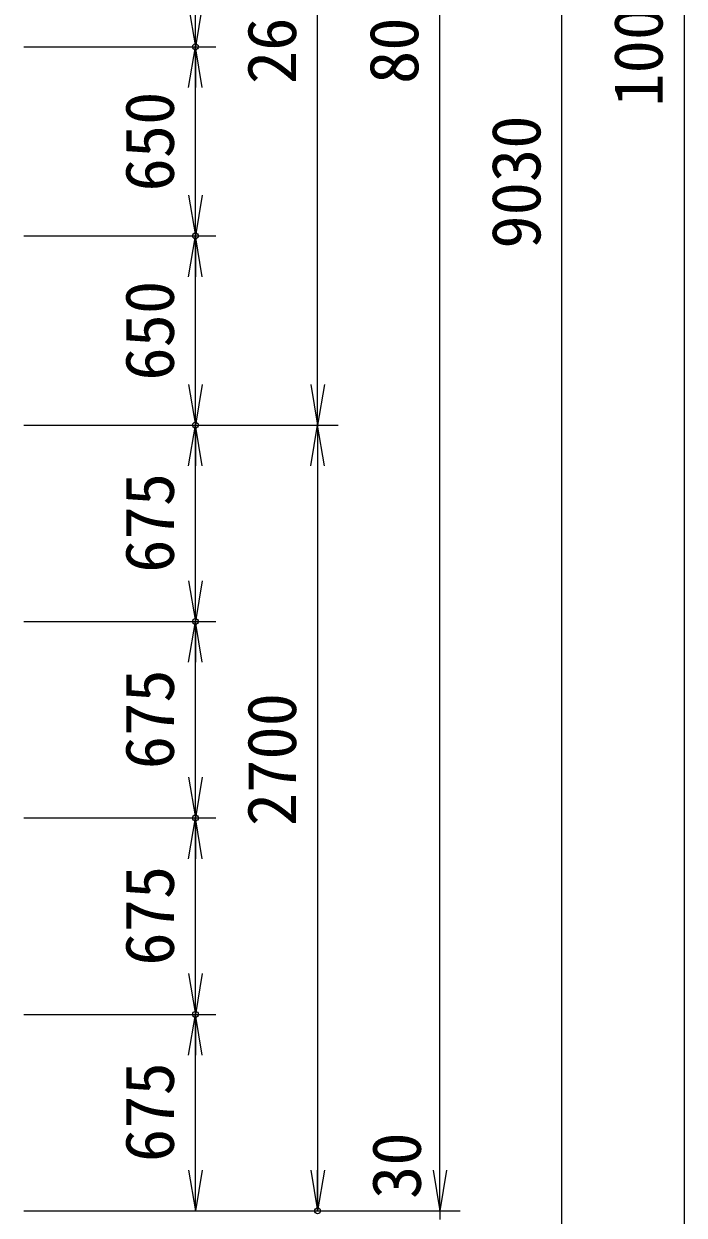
# Model space of a CAD drawing. Units: millimetres at full size. Extents: x -14700 to 14700, y -10395 to 10395.
# Drawn here: x -3752 to -1482, y -3867 to 227 of the extents above; entities that cross this region are included whole.
import ezdxf
from ezdxf.enums import TextEntityAlignment as Align

# ---------------------------------------------------------------- set-up
doc = ezdxf.new("R2010")
doc.units = ezdxf.units.MM
doc.header["$LTSCALE"] = 40
doc.header["$PDMODE"] = 32
doc.header["$PDSIZE"] = 20
doc.layers.add('0-1_D-STR-DIM', color=7, linetype='Continuous', lineweight=13)
doc.layers.add('0-2_0', color=7, linetype='Continuous', lineweight=18)
doc.layers.add('0-3_Defpoints', color=253, linetype='Continuous')
doc.styles.add('ＭＳ ゴシック', font='')
doc.styles.get('ＭＳ ゴシック').set_extended_font_data('MS Gothic')

# ---------------------------------------------------------------- blocks, each defined once
blk = doc.blocks.new('_Open')
at = {"layer": '0-2_0'}
blk.add_line((-40, 6.67), (0, 0), dxfattribs=at)
blk.add_lwpolyline([(-40, -6.67), (0, 0), (-40, 0)], dxfattribs=at)

msp = doc.modelspace()

# ---------------------------------------------------------------- linework, layer by layer
at = {"layer": '0-1_D-STR-DIM'}
for p, q in [((-1482.27, 5147.74), (-1482.27, -4882.26)), ((-2322.27, -3852.26), (-2322.27, 4147.74)), ((-1902.27, -4882.26), (-1902.27, 4147.74)), ((-2742.27, -1152.26), (-2742.27, 1447.74)), ((-3162.27, 147.74), (-3162.27, 797.74)), ((-3752.27, 147.74), (-3092.27, 147.74)), ((-3752.27, 147.74), (-3092.27, 147.74)), ((-3162.27, -502.26), (-3162.27, 147.74)), ((-3752.27, -502.26), (-3092.27, -502.26)), ((-3752.27, -502.26), (-3092.27, -502.26)), ((-3162.27, -1152.26), (-3162.27, -502.26)), ((-3752.27, -1152.26), (-3092.27, -1152.26)), ((-3752.27, -1152.26), (-3092.27, -1152.26)), ((-3752.26, -1152.26), (-2672.27, -1152.26)), ((-3752.26, -1152.26), (-2672.27, -1152.26)), ((-3162.27, -1827.26), (-3162.27, -1152.26)), ((-2742.27, -1152.26), (-2742.27, -3852.26)), ((-3752.27, -1827.26), (-3092.27, -1827.26)), ((-3752.27, -1827.26), (-3092.27, -1827.26)), ((-3162.27, -2502.26), (-3162.27, -1827.26)), ((-3752.27, -2502.26), (-3092.27, -2502.26)), ((-3752.27, -2502.26), (-3092.27, -2502.26)), ((-3162.27, -3177.26), (-3162.27, -2502.26)), ((-3752.27, -3177.26), (-3092.27, -3177.26)), ((-3752.27, -3177.26), (-3092.27, -3177.26)), ((-3162.27, -3852.26), (-3162.27, -3177.26)), ((-2322.27, -3712.26), (-2322.27, -3572.26)), ((-3752.27, -3852.26), (-3092.27, -3852.26)), ((-3752.27, -3852.26), (-2252.27, -3852.26)), ((-3752.27, -3852.26), (-2252.27, -3852.26)), ((-3752.27, -3852.26), (-2672.27, -3852.26)), ((-2322.27, -3852.26), (-2322.27, -3882.26))]:
    msp.add_line(p, q, dxfattribs=at)
at = {"layer": '0-3_Defpoints'}
for p in [(-3162.27, 147.74), (-3162.27, -502.26), (-3162.27, -1152.26), (-3162.27, -1827.26), (-3162.27, -2502.26), (-3162.27, -3177.26), (-2742.27, -3852.26)]:
    msp.add_point(p, dxfattribs=at)

# ---------------------------------------------------------------- block references
at = {"layer": '0-1_D-STR-DIM', "xscale": 3.5, "yscale": 3.5}
for p, rotation in [((-3162.27, 147.74), 270), ((-3162.27, 147.74), 90), ((-3162.27, -502.26), 270), ((-3162.27, -502.26), 90), ((-3162.27, -1152.26), 270), ((-2742.27, -1152.26), 270), ((-3162.27, -1152.26), 90), ((-2742.27, -1152.26), 90), ((-3162.27, -1827.26), 270), ((-3162.27, -1827.26), 90), ((-3162.27, -2502.26), 270), ((-3162.27, -2502.26), 90), ((-3162.27, -3177.26), 270), ((-3162.27, -3177.26), 90), ((-3162.27, -3852.26), 270), ((-2742.27, -3852.26), 270), ((-2322.27, -3852.26), 270), ((-2322.27, -3852.26), 270)]:
    msp.add_blockref('_Open', p, dxfattribs=dict(at, rotation=rotation))

# ---------------------------------------------------------------- texts
at = {"layer": '0-1_D-STR-DIM', "style": 'ＭＳ ゴシック'}
for s, p in [('10030', (-1505.89, -58.38)), ('2600', (-2765.89, 19.3)), ('8000', (-2345.89, 19.75)), ('650', (-3185.89, -349.69)), ('9030', (-1925.89, -546.14)), ('650', (-3185.89, -999.69)), ('675', (-3185.89, -1659.93)), ('675', (-3185.89, -2334.93)), ('2700', (-2765.89, -2530.7)), ('675', (-3185.89, -3009.93)), ('675', (-3185.89, -3684.93)), ('30', (-2337.07, -3811.63))]:
    msp.add_text(s, height=168.3, rotation=90, dxfattribs=at).set_placement(p, align=Align.BOTTOM_LEFT)

doc.saveas('drawing.dxf')
